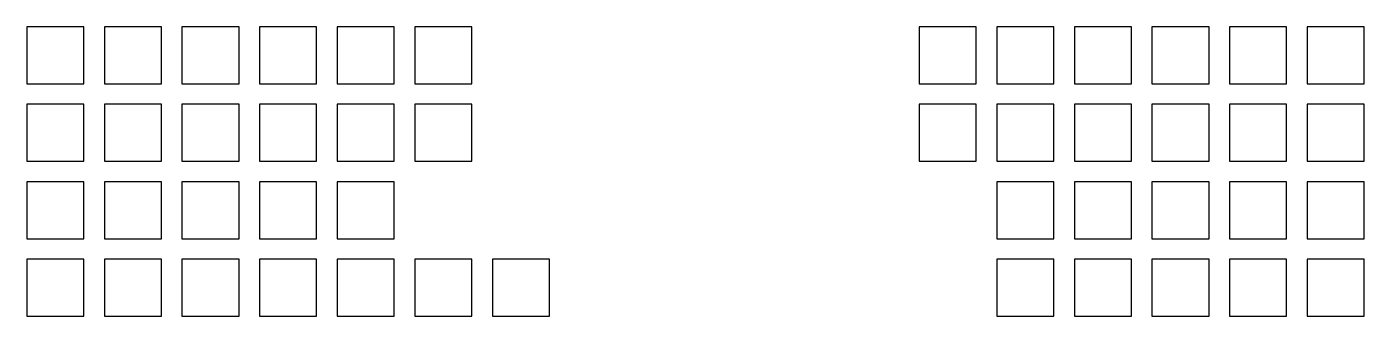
# Model space of a CAD drawing. Header units: millimetres. Extents: x -7 to 321, y -7 to 64.
import ezdxf

# ---------------------------------------------------------------- set-up
doc = ezdxf.new("R2010")
doc.units = ezdxf.units.MM

msp = doc.modelspace()

# ---------------------------------------------------------------- linework, layer by layer
for p, q in [((7, 64.15), (-7, 64.15)), ((-7, 64.15), (-7, 50.15)), ((7, 50.15), (7, 64.15)), ((26.05, 64.15), (12.05, 64.15)), ((12.05, 64.15), (12.05, 50.15)), ((26.05, 50.15), (26.05, 64.15)), ((45.1, 64.15), (31.1, 64.15)), ((31.1, 64.15), (31.1, 50.15)), ((45.1, 50.15), (45.1, 64.15)), ((64.15, 64.15), (50.15, 64.15)), ((50.15, 64.15), (50.15, 50.15)), ((64.15, 50.15), (64.15, 64.15)), ((83.2, 64.15), (69.2, 64.15)), ((69.2, 64.15), (69.2, 50.15)), ((83.2, 50.15), (83.2, 64.15)), ((102.25, 64.15), (88.25, 64.15)), ((88.25, 64.15), (88.25, 50.15)), ((102.25, 50.15), (102.25, 64.15)), ((226.05, 64.15), (212.05, 64.15)), ((212.05, 64.15), (212.05, 50.15)), ((226.05, 50.15), (226.05, 64.15)), ((245.1, 64.15), (231.1, 64.15)), ((231.1, 64.15), (231.1, 50.15)), ((245.1, 50.15), (245.1, 64.15)), ((264.15, 64.15), (250.15, 64.15)), ((250.15, 64.15), (250.15, 50.15)), ((264.15, 50.15), (264.15, 64.15)), ((283.2, 64.15), (269.2, 64.15)), ((269.2, 64.15), (269.2, 50.15)), ((283.2, 50.15), (283.2, 64.15)), ((302.25, 64.15), (288.25, 64.15)), ((288.25, 64.15), (288.25, 50.15)), ((302.25, 50.15), (302.25, 64.15)), ((321.3, 64.15), (307.3, 64.15)), ((307.3, 64.15), (307.3, 50.15)), ((321.3, 50.15), (321.3, 64.15)), ((-7, 50.15), (7, 50.15)), ((12.05, 50.15), (26.05, 50.15)), ((31.1, 50.15), (45.1, 50.15)), ((50.15, 50.15), (64.15, 50.15)), ((69.2, 50.15), (83.2, 50.15)), ((88.25, 50.15), (102.25, 50.15)), ((212.05, 50.15), (226.05, 50.15)), ((231.1, 50.15), (245.1, 50.15)), ((250.15, 50.15), (264.15, 50.15)), ((269.2, 50.15), (283.2, 50.15)), ((288.25, 50.15), (302.25, 50.15)), ((307.3, 50.15), (321.3, 50.15)), ((7, 45.1), (-7, 45.1)), ((-7, 45.1), (-7, 31.1)), ((7, 31.1), (7, 45.1)), ((26.05, 45.1), (12.05, 45.1)), ((12.05, 45.1), (12.05, 31.1)), ((26.05, 31.1), (26.05, 45.1)), ((45.1, 45.1), (31.1, 45.1)), ((31.1, 45.1), (31.1, 31.1)), ((45.1, 31.1), (45.1, 45.1)), ((64.15, 45.1), (50.15, 45.1)), ((50.15, 45.1), (50.15, 31.1)), ((64.15, 31.1), (64.15, 45.1)), ((83.2, 45.1), (69.2, 45.1)), ((69.2, 45.1), (69.2, 31.1)), ((83.2, 31.1), (83.2, 45.1)), ((102.25, 45.1), (88.25, 45.1)), ((88.25, 45.1), (88.25, 31.1)), ((102.25, 31.1), (102.25, 45.1)), ((226.05, 45.1), (212.05, 45.1)), ((212.05, 45.1), (212.05, 31.1)), ((226.05, 31.1), (226.05, 45.1)), ((245.1, 45.1), (231.1, 45.1)), ((231.1, 45.1), (231.1, 31.1)), ((245.1, 31.1), (245.1, 45.1)), ((264.15, 45.1), (250.15, 45.1)), ((250.15, 45.1), (250.15, 31.1)), ((264.15, 31.1), (264.15, 45.1)), ((283.2, 45.1), (269.2, 45.1)), ((269.2, 45.1), (269.2, 31.1)), ((283.2, 31.1), (283.2, 45.1)), ((302.25, 45.1), (288.25, 45.1)), ((288.25, 45.1), (288.25, 31.1)), ((302.25, 31.1), (302.25, 45.1)), ((321.3, 45.1), (307.3, 45.1)), ((307.3, 45.1), (307.3, 31.1)), ((321.3, 31.1), (321.3, 45.1)), ((-7, 31.1), (7, 31.1)), ((12.05, 31.1), (26.05, 31.1)), ((31.1, 31.1), (45.1, 31.1)), ((50.15, 31.1), (64.15, 31.1)), ((69.2, 31.1), (83.2, 31.1)), ((88.25, 31.1), (102.25, 31.1)), ((212.05, 31.1), (226.05, 31.1)), ((231.1, 31.1), (245.1, 31.1)), ((250.15, 31.1), (264.15, 31.1)), ((269.2, 31.1), (283.2, 31.1)), ((288.25, 31.1), (302.25, 31.1)), ((307.3, 31.1), (321.3, 31.1)), ((7, 26.05), (-7, 26.05)), ((-7, 26.05), (-7, 12.05)), ((7, 12.05), (7, 26.05)), ((26.05, 26.05), (12.05, 26.05)), ((12.05, 26.05), (12.05, 12.05)), ((26.05, 12.05), (26.05, 26.05)), ((45.1, 26.05), (31.1, 26.05)), ((31.1, 26.05), (31.1, 12.05)), ((45.1, 12.05), (45.1, 26.05)), ((64.15, 26.05), (50.15, 26.05)), ((50.15, 26.05), (50.15, 12.05)), ((64.15, 12.05), (64.15, 26.05)), ((83.2, 26.05), (69.2, 26.05)), ((69.2, 26.05), (69.2, 12.05)), ((83.2, 12.05), (83.2, 26.05)), ((245.1, 26.05), (231.1, 26.05)), ((231.1, 26.05), (231.1, 12.05)), ((245.1, 12.05), (245.1, 26.05)), ((264.15, 26.05), (250.15, 26.05)), ((250.15, 26.05), (250.15, 12.05)), ((264.15, 12.05), (264.15, 26.05)), ((283.2, 26.05), (269.2, 26.05)), ((269.2, 26.05), (269.2, 12.05)), ((283.2, 12.05), (283.2, 26.05)), ((302.25, 26.05), (288.25, 26.05)), ((288.25, 26.05), (288.25, 12.05)), ((302.25, 12.05), (302.25, 26.05)), ((321.3, 26.05), (307.3, 26.05)), ((307.3, 26.05), (307.3, 12.05)), ((321.3, 12.05), (321.3, 26.05)), ((-7, 12.05), (7, 12.05)), ((12.05, 12.05), (26.05, 12.05)), ((31.1, 12.05), (45.1, 12.05)), ((50.15, 12.05), (64.15, 12.05)), ((69.2, 12.05), (83.2, 12.05)), ((231.1, 12.05), (245.1, 12.05)), ((250.15, 12.05), (264.15, 12.05)), ((269.2, 12.05), (283.2, 12.05)), ((288.25, 12.05), (302.25, 12.05)), ((307.3, 12.05), (321.3, 12.05)), ((7, 7), (-7, 7)), ((-7, 7), (-7, -7)), ((7, -7), (7, 7)), ((26.05, 7), (12.05, 7)), ((12.05, 7), (12.05, -7)), ((26.05, -7), (26.05, 7)), ((45.1, 7), (31.1, 7)), ((31.1, 7), (31.1, -7)), ((45.1, -7), (45.1, 7)), ((64.15, 7), (50.15, 7)), ((50.15, 7), (50.15, -7)), ((64.15, -7), (64.15, 7)), ((83.2, 7), (69.2, 7)), ((69.2, 7), (69.2, -7)), ((83.2, -7), (83.2, 7)), ((102.25, 7), (88.25, 7)), ((88.25, 7), (88.25, -7)), ((102.25, -7), (102.25, 7)), ((121.3, 7), (107.3, 7)), ((107.3, 7), (107.3, -7)), ((121.3, -7), (121.3, 7)), ((245.1, 7), (231.1, 7)), ((231.1, 7), (231.1, -7)), ((245.1, -7), (245.1, 7)), ((264.15, 7), (250.15, 7)), ((250.15, 7), (250.15, -7)), ((264.15, -7), (264.15, 7)), ((283.2, 7), (269.2, 7)), ((269.2, 7), (269.2, -7)), ((283.2, -7), (283.2, 7)), ((302.25, 7), (288.25, 7)), ((288.25, 7), (288.25, -7)), ((302.25, -7), (302.25, 7)), ((321.3, 7), (307.3, 7)), ((307.3, 7), (307.3, -7)), ((321.3, -7), (321.3, 7)), ((-7, -7), (7, -7)), ((12.05, -7), (26.05, -7)), ((31.1, -7), (45.1, -7)), ((50.15, -7), (64.15, -7)), ((69.2, -7), (83.2, -7)), ((88.25, -7), (102.25, -7)), ((107.3, -7), (121.3, -7)), ((231.1, -7), (245.1, -7)), ((250.15, -7), (264.15, -7)), ((269.2, -7), (283.2, -7)), ((288.25, -7), (302.25, -7)), ((307.3, -7), (321.3, -7))]:
    msp.add_line(p, q)

doc.saveas('drawing.dxf')
